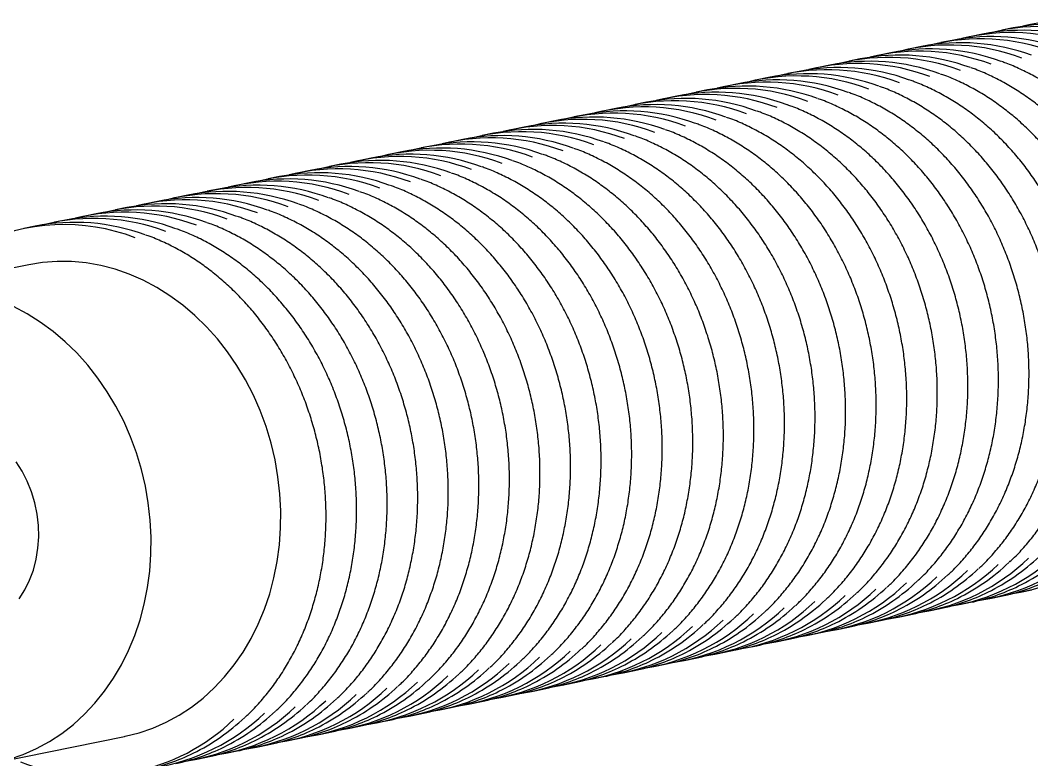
# Model space of a CAD drawing. Header units: millimetres. Extents: x 6 to 413, y 7 to 291.
# Drawn here: x 89 to 147, y 28.3 to 70.8 of the extents above; entities that cross this region are included whole.
import ezdxf

# ---------------------------------------------------------------- set-up
doc = ezdxf.new("R2010")
doc.units = ezdxf.units.MM

msp = doc.modelspace()

# ---------------------------------------------------------------- linework, layer by layer
at = {"color": 7, "linetype": 'Continuous', "lineweight": 25}
for p, q in [((145.9401, 70.3152), (145.2926, 70.1839)), ((142.4372, 69.6046), (141.7896, 69.4733)), ((144.1886, 69.9599), (143.5411, 69.8286)), ((140.6857, 69.2493), (140.0382, 69.118)), ((137.1827, 68.5387), (136.5352, 68.4074)), ((138.9342, 68.894), (138.2867, 68.7627)), ((133.6798, 67.8281), (133.0322, 67.6968)), ((135.4312, 68.1834), (134.7837, 68.0521)), ((131.9283, 67.4728), (131.2808, 67.3415)), ((128.4253, 66.7622), (127.7778, 66.6309)), ((130.1768, 67.1175), (129.5293, 66.9862)), ((126.6739, 66.407), (126.0263, 66.2756)), ((123.1709, 65.6964), (122.5234, 65.565)), ((124.9224, 66.0517), (124.2749, 65.9203)), ((119.6679, 64.9858), (119.0204, 64.8544)), ((121.4194, 65.3411), (120.7719, 65.2097)), ((117.9165, 64.6305), (117.269, 64.4991)), ((114.4135, 63.9199), (113.766, 63.7885)), ((116.165, 64.2752), (115.5175, 64.1438)), ((110.9106, 63.2093), (110.263, 63.0779)), ((112.662, 63.5646), (112.0145, 63.4332)), ((109.1591, 62.854), (108.5116, 62.7226)), ((105.6561, 62.1434), (105.0086, 62.012)), ((107.4076, 62.4987), (106.7601, 62.3673)), ((103.9046, 61.7881), (103.2571, 61.6568)), ((100.4017, 61.0775), (99.7542, 60.9462)), ((102.1532, 61.4328), (101.5057, 61.3015)), ((96.8987, 60.3669), (96.2512, 60.2356)), ((98.6502, 60.7222), (98.0027, 60.5909)), ((95.1473, 60.0116), (94.4997, 59.8803)), ((91.6443, 59.301), (90.9968, 59.1697)), ((93.3958, 59.6563), (92.7483, 59.525)), ((89.8928, 58.9457), (89.2453, 58.8144)), ((89.5354, 56.7305), (82.1049, 55.2231)), ((144.6087, 37.5974), (145.2562, 37.7288)), ((146.3602, 37.9527), (147.0077, 38.0841)), ((142.8572, 37.2421), (143.5047, 37.3735)), ((139.3543, 36.5315), (140.0018, 36.6629)), ((141.1057, 36.8868), (141.7533, 37.0182)), ((135.8513, 35.821), (136.4988, 35.9523)), ((137.6028, 36.1763), (138.2503, 36.3076)), ((134.0998, 35.4657), (134.7474, 35.597)), ((130.5969, 34.7551), (131.2444, 34.8864)), ((132.3484, 35.1104), (132.9959, 35.2417)), ((128.8454, 34.3998), (129.4929, 34.5311)), ((125.3425, 33.6892), (125.99, 33.8205)), ((127.0939, 34.0445), (127.7414, 34.1758)), ((121.8395, 32.9786), (122.487, 33.1099)), ((123.591, 33.3339), (124.2385, 33.4652)), ((120.088, 32.6233), (120.7355, 32.7546)), ((116.5851, 31.9127), (117.2326, 32.0441)), ((118.3365, 32.268), (118.9841, 32.3993)), ((113.0821, 31.2021), (113.7296, 31.3335)), ((114.8336, 31.5574), (115.4811, 31.6888)), ((111.3306, 30.8468), (111.9781, 30.9782)), ((107.8277, 30.1362), (108.4752, 30.2676)), ((109.5792, 30.4915), (110.2267, 30.6229)), ((87.592, 28.1741), (95.0225, 29.6814)), ((106.0762, 29.7809), (106.7237, 29.9123)), ((102.5732, 29.0703), (103.2208, 29.2017)), ((104.3247, 29.4256), (104.9722, 29.557)), ((99.0703, 28.3597), (99.7178, 28.4911)), ((100.8218, 28.715), (101.4693, 28.8464))]:
    msp.add_line(p, q, dxfattribs=at)
at = {"color": 7, "linetype": 'Continuous', "lineweight": 25, "flags": 128}
for points in [[(95.0225, 29.6814), (95.0533, 29.6877), (95.8568, 29.8893), (96.6421, 30.1588), (97.4051, 30.4947), (98.142, 30.8954), (98.849, 31.3589), (99.5226, 31.8827), (100.1592, 32.4642), (100.7557, 33.1004), (101.309, 33.7882), (101.8163, 34.5239), (102.2749, 35.3039), (102.6827, 36.1242), (103.0374, 36.9805), (103.3373, 37.8686), (103.5808, 38.7838), (103.7668, 39.7216), (103.8942, 40.6772), (103.9624, 41.6456), (103.9711, 42.622), (103.9202, 43.6013), (103.81, 44.5787), (103.641, 45.549), (103.4141, 46.5074), (103.1305, 47.449), (102.7916, 48.369), (102.3991, 49.2626), (101.9551, 50.1254), (101.4617, 50.953), (100.9216, 51.741), (100.3374, 52.4856), (99.7121, 53.1828), (99.049, 53.8293), (98.3513, 54.4216), (97.6228, 54.9567), (96.867, 55.432), (96.0878, 55.845), (95.2892, 56.1935), (94.4752, 56.4759), (93.6501, 56.6907), (92.818, 56.8367), (91.9831, 56.9133), (91.1498, 56.92), (90.3222, 56.8569), (89.5354, 56.7305)], [(88.4263, 28.382), (89.2116, 28.6514), (89.9746, 28.9874), (90.7115, 29.3881), (91.4185, 29.8515), (92.0921, 30.3754), (92.7287, 30.9569), (93.3252, 31.5931), (93.8785, 32.2809), (94.3857, 33.0166), (94.8444, 33.7966), (95.2521, 34.6169), (95.6069, 35.4732), (95.9068, 36.3612), (96.1503, 37.2765), (96.3363, 38.2143), (96.4637, 39.1698), (96.5319, 40.1383), (96.5406, 41.1147), (96.4897, 42.094), (96.3795, 43.0714), (96.2105, 44.0417), (95.9836, 45.0001), (95.7, 45.9417), (95.3611, 46.8617), (94.9686, 47.7553), (94.5246, 48.6181), (94.0312, 49.4456), (93.4911, 50.2337), (92.9069, 50.9783), (92.2816, 51.6755), (91.6185, 52.322), (90.9208, 52.9143), (90.1923, 53.4494), (89.4364, 53.9247), (88.6573, 54.3376)], [(88.985, 37.5772), (89.306, 38.0877), (89.5765, 38.6392), (89.7934, 39.2253), (89.9543, 39.8394), (90.0574, 40.4746), (90.1014, 41.1237), (90.0859, 41.7793), (90.0111, 42.434), (89.8777, 43.0803), (89.6874, 43.711), (89.4422, 44.3189), (89.145, 44.8971), (88.7992, 45.4391)]]:
    msp.add_lwpolyline(points, dxfattribs=at)
at = {"color": 7, "linetype": 'Continuous', "lineweight": 25}
for centre, radius, start, end in [((149.3206, 59.096), 11.6647, 69.347192, 104.018875), ((146.4559, 58.4761), 11.7055, 69.782919, 101.168607), ((147.5691, 58.7407), 11.6647, 69.347192, 104.018875), ((148.2074, 58.8314), 11.7055, 69.782919, 101.168607), ((144.0661, 58.0301), 11.6647, 69.347192, 104.018875), ((144.7045, 58.1208), 11.7055, 69.782919, 101.168607), ((145.8176, 58.3854), 11.6647, 69.347192, 104.018875), ((140.5632, 57.3195), 11.6647, 69.347192, 104.018875), ((141.2015, 57.4102), 11.7055, 69.782919, 101.168607), ((142.3147, 57.6748), 11.6647, 69.347192, 104.018875), ((142.953, 57.7655), 11.7055, 69.782919, 101.168607), ((137.6986, 56.6996), 11.7055, 69.782919, 101.168607), ((138.8117, 56.9642), 11.6647, 69.347192, 104.018875), ((139.45, 57.0549), 11.7055, 69.782919, 101.168607), ((135.3088, 56.2537), 11.6647, 69.347192, 104.018875), ((135.9471, 56.3443), 11.7055, 69.782919, 101.168607), ((137.0602, 56.609), 11.6647, 69.347192, 104.018875), ((132.4441, 55.6337), 11.7055, 69.782919, 101.168607), ((133.5573, 55.8984), 11.6647, 69.347192, 104.018875), ((134.1956, 55.989), 11.7055, 69.782919, 101.168607), ((130.0543, 55.1878), 11.6647, 69.347192, 104.018875), ((130.6927, 55.2784), 11.7055, 69.782919, 101.168607), ((131.8058, 55.5431), 11.6647, 69.347192, 104.018875), ((126.5514, 54.4772), 11.6647, 69.347192, 104.018875), ((127.1897, 54.5678), 11.7055, 69.782919, 101.168607), ((128.3028, 54.8325), 11.6647, 69.347192, 104.018875), ((128.9412, 54.9231), 11.7055, 69.782919, 101.168607), ((123.6867, 53.8572), 11.7055, 69.782919, 101.168607), ((124.7999, 54.1219), 11.6647, 69.347192, 104.018875), ((125.4382, 54.2125), 11.7055, 69.782919, 101.168607), ((121.2969, 53.4113), 11.6647, 69.347192, 104.018875), ((121.9353, 53.5019), 11.7055, 69.782919, 101.168607), ((123.0484, 53.7666), 11.6647, 69.347192, 104.018875), ((117.794, 52.7007), 11.6647, 69.347192, 104.018875), ((118.4323, 52.7914), 11.7055, 69.782919, 101.168607), ((119.5455, 53.056), 11.6647, 69.347192, 104.018875), ((120.1838, 53.1467), 11.7055, 69.782919, 101.168607), ((114.9294, 52.0808), 11.7055, 69.782919, 101.168607), ((116.0425, 52.3454), 11.6647, 69.347192, 104.018875), ((116.6808, 52.4361), 11.7055, 69.782919, 101.168607), ((112.5396, 51.6348), 11.6647, 69.347192, 104.018875), ((113.1779, 51.7255), 11.7055, 69.782919, 101.168607), ((114.291, 51.9901), 11.6647, 69.347192, 104.018875), ((109.6749, 51.0149), 11.7055, 69.782919, 101.168607), ((110.7881, 51.2795), 11.6647, 69.347192, 104.018875), ((111.4264, 51.3702), 11.7055, 69.782919, 101.168607), ((107.2851, 50.5689), 11.6647, 69.347192, 104.018875), ((107.9234, 50.6596), 11.7055, 69.782919, 101.168607), ((109.0366, 50.9242), 11.6647, 69.347192, 104.018875), ((103.7822, 49.8583), 11.6647, 69.347192, 104.018875), ((104.4205, 49.949), 11.7055, 69.782919, 101.168607), ((105.5336, 50.2136), 11.6647, 69.347192, 104.018875), ((106.172, 50.3043), 11.7055, 69.782919, 101.168607), ((100.9175, 49.2384), 11.7055, 69.782919, 101.168607), ((102.0307, 49.503), 11.6647, 69.347192, 104.018875), ((102.669, 49.5937), 11.7055, 69.782919, 101.168607), ((98.5277, 48.7924), 11.6647, 69.347192, 104.018875), ((99.1661, 48.8831), 11.7055, 69.782919, 101.168607), ((100.2792, 49.1477), 11.6647, 69.347192, 104.018875), ((95.0248, 48.0818), 11.6647, 69.347192, 104.018875), ((95.6631, 48.1725), 11.7055, 69.782919, 101.168607), ((96.7763, 48.4371), 11.6647, 69.347192, 104.018875), ((97.4146, 48.5278), 11.7055, 69.782919, 101.168607), ((92.1601, 47.4619), 11.7055, 69.782919, 101.168607), ((93.2733, 47.7266), 11.6647, 69.347192, 104.018875), ((93.9116, 47.8172), 11.7055, 69.782919, 101.168607), ((91.5424, 47.4867), 11.5495, 69.240908, 115.886347), ((142.2531, 49.0109), 11.6516, 278.891217, 313.893997), ((144.0045, 49.3662), 11.6516, 278.891217, 313.893997), ((140.5016, 48.6556), 11.6516, 278.891217, 313.893997), ((139.1463, 48.7875), 12.0824, 296.293856, 313.393342), ((140.8978, 49.1428), 12.0824, 296.293856, 313.393342), ((136.9986, 47.945), 11.6516, 278.891217, 313.893997), ((138.7501, 48.3003), 11.6516, 278.891217, 313.893997), ((137.3948, 48.4322), 12.0824, 296.293856, 313.393342), ((133.4957, 47.2344), 11.6516, 278.891217, 313.893997), ((135.2471, 47.5897), 11.6516, 278.891217, 313.893997), ((133.8919, 47.7216), 12.0824, 296.293856, 313.393342), ((135.6433, 48.0769), 12.0824, 296.293856, 313.393342), ((131.7442, 46.8791), 11.6516, 278.891217, 313.893997), ((132.1404, 47.3664), 12.0824, 296.293856, 313.393342), ((141.2495, 48.4702), 11.3236, 281.488253, 296.206105), ((143.0009, 48.8255), 11.3236, 281.488253, 296.206105), ((128.2412, 46.1686), 11.6516, 278.891217, 313.893997), ((129.9927, 46.5238), 11.6516, 278.891217, 313.893997), ((128.6374, 46.6558), 12.0824, 296.293856, 313.393342), ((130.3889, 47.0111), 12.0824, 296.293856, 313.393342), ((139.498, 48.1149), 11.3236, 281.488253, 296.206105), ((126.4898, 45.8133), 11.6516, 278.891217, 313.893997), ((125.1345, 45.9452), 12.0824, 296.293856, 313.393342), ((126.886, 46.3005), 12.0824, 296.293856, 313.393342), ((135.995, 47.4043), 11.3236, 281.488253, 296.206105), ((137.7465, 47.7596), 11.3236, 281.488253, 296.206105), ((122.9868, 45.1027), 11.6516, 278.891217, 313.893997), ((124.7383, 45.458), 11.6516, 278.891217, 313.893997), ((123.383, 45.5899), 12.0824, 296.293856, 313.393342), ((132.4921, 46.6937), 11.3236, 281.488253, 296.206105), ((134.2435, 47.049), 11.3236, 281.488253, 296.206105), ((119.4838, 44.3921), 11.6516, 278.891217, 313.893997), ((121.2353, 44.7474), 11.6516, 278.891217, 313.893997), ((119.88, 44.8793), 12.0824, 296.293856, 313.393342), ((121.6315, 45.2346), 12.0824, 296.293856, 313.393342), ((130.7406, 46.3384), 11.3236, 281.488253, 296.206105), ((117.7324, 44.0368), 11.6516, 278.891217, 313.893997), ((116.3771, 44.1687), 12.0824, 296.293856, 313.393342), ((118.1286, 44.524), 12.0824, 296.293856, 313.393342), ((127.2376, 45.6278), 11.3236, 281.488253, 296.206105), ((128.9891, 45.9831), 11.3236, 281.488253, 296.206105), ((114.2294, 43.3262), 11.6516, 278.891217, 313.893997), ((115.9809, 43.6815), 11.6516, 278.891217, 313.893997), ((114.6256, 43.8134), 12.0824, 296.293856, 313.393342), ((125.4862, 45.2725), 11.3236, 281.488253, 296.206105), ((110.7265, 42.6156), 11.6516, 278.891217, 313.893997), ((112.4779, 42.9709), 11.6516, 278.891217, 313.893997), ((111.1227, 43.1028), 12.0824, 296.293856, 313.393342), ((112.8741, 43.4581), 12.0824, 296.293856, 313.393342), ((121.9832, 44.562), 11.3236, 281.488253, 296.206105), ((123.7347, 44.9173), 11.3236, 281.488253, 296.206105), ((108.975, 42.2603), 11.6516, 278.891217, 313.893997), ((109.3712, 42.7475), 12.0824, 296.293856, 313.393342), ((118.4803, 43.8514), 11.3236, 281.488253, 296.206105), ((120.2317, 44.2067), 11.3236, 281.488253, 296.206105), ((105.472, 41.5497), 11.6516, 278.891217, 313.893997), ((107.2235, 41.905), 11.6516, 278.891217, 313.893997), ((105.8682, 42.0369), 12.0824, 296.293856, 313.393342), ((107.6197, 42.3922), 12.0824, 296.293856, 313.393342), ((116.7288, 43.4961), 11.3236, 281.488253, 296.206105), ((103.7205, 41.1944), 11.6516, 278.891217, 313.893997), ((102.3653, 41.3263), 12.0824, 296.293856, 313.393342), ((104.1167, 41.6816), 12.0824, 296.293856, 313.393342), ((113.2258, 42.7855), 11.3236, 281.488253, 296.206105), ((114.9773, 43.1408), 11.3236, 281.488253, 296.206105), ((100.2176, 40.4838), 11.6516, 278.891217, 313.893997), ((101.9691, 40.8391), 11.6516, 278.891217, 313.893997), ((100.6138, 40.971), 12.0824, 296.293856, 313.393342), ((109.7229, 42.0749), 11.3236, 281.488253, 296.206105), ((111.4743, 42.4302), 11.3236, 281.488253, 296.206105), ((96.7146, 39.7732), 11.6516, 278.891217, 313.893997), ((98.4661, 40.1285), 11.6516, 278.891217, 313.893997), ((97.1108, 40.2604), 12.0824, 296.293856, 313.393342), ((98.8623, 40.6157), 12.0824, 296.293856, 313.393342), ((107.9714, 41.7196), 11.3236, 281.488253, 296.206105), ((94.9632, 39.4179), 11.6516, 278.891217, 313.893997), ((93.6079, 39.5498), 12.0824, 296.293856, 313.393342), ((95.3594, 39.9051), 12.0824, 296.293856, 313.393342), ((104.4684, 41.009), 11.3236, 281.488253, 296.206105), ((106.2199, 41.3643), 11.3236, 281.488253, 296.206105), ((93.2676, 38.9827), 11.5553, 248.635299, 313.968764), ((102.717, 40.6537), 11.3236, 281.488253, 296.206105), ((99.214, 39.9431), 11.3236, 281.488253, 296.206105), ((100.9655, 40.2984), 11.3236, 281.488253, 296.206105), ((95.711, 39.2325), 11.3236, 281.488253, 296.206105), ((97.4625, 39.5878), 11.3236, 281.488253, 296.206105), ((93.9596, 38.8772), 11.3236, 281.488253, 296.206105)]:
    msp.add_arc(centre, radius, start, end, dxfattribs=at)
for points, knots in [([(149.2259, 40.3847), (149.3009, 40.4527), (149.5932, 40.7177), (150.0658, 41.2305), (150.6406, 41.9201), (151.172, 42.6572), (151.661, 43.4343), (152.1049, 44.2495), (152.502, 45.0994), (152.8508, 45.9805), (153.1498, 46.8894), (153.3978, 47.8225), (153.594, 48.776), (153.7374, 49.7461), (153.8276, 50.729), (153.8641, 51.7208), (153.8469, 52.7174), (153.776, 53.7151), (153.6516, 54.7097), (153.4744, 55.6973), (153.2449, 56.6741), (152.9641, 57.6361), (152.6331, 58.5796), (152.2532, 59.5007), (151.8259, 60.3957), (151.3529, 61.2613), (150.8361, 62.0938), (150.2775, 62.89), (149.6793, 63.6467), (149.0439, 64.3609), (148.3738, 65.0297), (147.6717, 65.6504), (146.9404, 66.2207), (146.1827, 66.7378), (145.402, 67.2012), (144.6003, 67.6034), (143.9741, 67.8802), (143.6122, 68.0024), (143.5278, 68.0309)], [0, 0, 0, 0, 0.0099598, 0.0387702, 0.0675897, 0.0964177, 0.1252536, 0.1540967, 0.182946, 0.2118007, 0.2406598, 0.2695226, 0.2983884, 0.3272566, 0.3561267, 0.3849983, 0.4138711, 0.4427448, 0.4716192, 0.5004943, 0.5293699, 0.5582459, 0.5871223, 0.6159988, 0.6448755, 0.673752, 0.7026281, 0.7315034, 0.7603775, 0.7892498, 0.8181196, 0.8469861, 0.8758484, 0.9047056, 0.9335566, 0.9624004, 0.991236, 1, 1, 1, 1]), ([(150.9773, 40.74), (151.0524, 40.808), (151.3446, 41.073), (151.8173, 41.5858), (152.392, 42.2754), (152.9235, 43.0125), (153.4125, 43.7896), (153.8563, 44.6048), (154.2535, 45.4547), (154.6022, 46.3358), (154.9012, 47.2447), (155.1493, 48.1778), (155.3454, 49.1313), (155.4889, 50.1014), (155.5791, 51.0843), (155.6156, 52.0761), (155.5984, 53.0727), (155.5274, 54.0704), (155.4031, 55.065), (155.2258, 56.0526), (154.9964, 57.0294), (154.7156, 57.9914), (154.3846, 58.9349), (154.0047, 59.8559), (153.5774, 60.751), (153.1044, 61.6166), (152.5876, 62.4491), (152.029, 63.2453), (151.4308, 64.002), (150.7954, 64.7162), (150.1253, 65.385), (149.4232, 66.0057), (148.6919, 66.576), (147.9342, 67.0931), (147.1535, 67.5565), (146.3517, 67.9587), (145.7256, 68.2355), (145.3636, 68.3577), (145.2793, 68.3862)], [0, 0, 0, 0, 0.00995978, 0.03877021, 0.06758965, 0.09641767, 0.12525362, 0.15409669, 0.182946, 0.21180065, 0.24065979, 0.26952261, 0.29838842, 0.32725663, 0.35612672, 0.38499831, 0.41387106, 0.44274475, 0.4716192, 0.50049428, 0.52936988, 0.55824591, 0.58712227, 0.61599884, 0.64487548, 0.67375199, 0.70262808, 0.7315034, 0.76037748, 0.78924976, 0.81811956, 0.84698607, 0.87584841, 0.90470559, 0.93355658, 0.96240037, 0.991236, 1, 1, 1, 1]), ([(145.7229, 39.6741), (145.798, 39.7421), (146.0902, 40.0071), (146.5628, 40.5199), (147.1376, 41.2096), (147.669, 41.9466), (148.1581, 42.7237), (148.6019, 43.5389), (148.999, 44.3888), (149.3478, 45.2699), (149.6468, 46.1789), (149.8949, 47.1119), (150.091, 48.0654), (150.2345, 49.0355), (150.3246, 50.0184), (150.3612, 51.0102), (150.3439, 52.0069), (150.273, 53.0045), (150.1487, 53.9991), (149.9714, 54.9868), (149.7419, 55.9635), (149.4611, 56.9255), (149.1301, 57.869), (148.7502, 58.7901), (148.323, 59.6852), (147.85, 60.5507), (147.3331, 61.3832), (146.7745, 62.1794), (146.1763, 62.9361), (145.5409, 63.6503), (144.8708, 64.3191), (144.1687, 64.9398), (143.4374, 65.5101), (142.6798, 66.0272), (141.8991, 66.4906), (141.0973, 66.8928), (140.4711, 67.1696), (140.1092, 67.2919), (140.0248, 67.3204)], [0, 0, 0, 0, 0.0099598, 0.0387702, 0.0675897, 0.0964177, 0.1252536, 0.1540967, 0.182946, 0.2118007, 0.2406598, 0.2695226, 0.2983884, 0.3272566, 0.3561267, 0.3849983, 0.4138711, 0.4427448, 0.4716192, 0.5004943, 0.5293699, 0.5582459, 0.5871223, 0.6159988, 0.6448755, 0.673752, 0.7026281, 0.7315034, 0.7603775, 0.7892498, 0.8181196, 0.8469861, 0.8758484, 0.9047056, 0.9335566, 0.9624004, 0.991236, 1, 1, 1, 1]), ([(147.4744, 40.0294), (147.5495, 40.0974), (147.8417, 40.3624), (148.3143, 40.8752), (148.8891, 41.5649), (149.4205, 42.3019), (149.9095, 43.079), (150.3534, 43.8942), (150.7505, 44.7441), (151.0993, 45.6252), (151.3983, 46.5342), (151.6464, 47.4672), (151.8425, 48.4207), (151.9859, 49.3908), (152.0761, 50.3737), (152.1126, 51.3655), (152.0954, 52.3621), (152.0245, 53.3598), (151.9001, 54.3544), (151.7229, 55.342), (151.4934, 56.3188), (151.2126, 57.2808), (150.8816, 58.2243), (150.5017, 59.1454), (150.0744, 60.0405), (149.6014, 60.906), (149.0846, 61.7385), (148.526, 62.5347), (147.9278, 63.2914), (147.2924, 64.0056), (146.6223, 64.6744), (145.9202, 65.2951), (145.1889, 65.8654), (144.4312, 66.3825), (143.6505, 66.8459), (142.8488, 67.2481), (142.2226, 67.5249), (141.8607, 67.6471), (141.7763, 67.6757)], [0, 0, 0, 0, 0.0099598, 0.0387702, 0.0675897, 0.0964177, 0.1252536, 0.1540967, 0.182946, 0.2118007, 0.2406598, 0.2695226, 0.2983884, 0.3272566, 0.3561267, 0.3849983, 0.4138711, 0.4427448, 0.4716192, 0.5004943, 0.5293699, 0.5582459, 0.5871223, 0.6159988, 0.6448755, 0.673752, 0.7026281, 0.7315034, 0.7603775, 0.7892498, 0.8181196, 0.8469861, 0.8758484, 0.9047056, 0.9335566, 0.9624004, 0.991236, 1, 1, 1, 1]), ([(143.9714, 39.3188), (144.0465, 39.3868), (144.3387, 39.6518), (144.8114, 40.1646), (145.3861, 40.8543), (145.9175, 41.5913), (146.4066, 42.3684), (146.8504, 43.1836), (147.2476, 44.0335), (147.5963, 44.9146), (147.8953, 45.8236), (148.1434, 46.7566), (148.3395, 47.7101), (148.483, 48.6802), (148.5731, 49.6631), (148.6097, 50.6549), (148.5925, 51.6516), (148.5215, 52.6492), (148.3972, 53.6438), (148.2199, 54.6315), (147.9904, 55.6082), (147.7097, 56.5702), (147.3787, 57.5137), (146.9988, 58.4348), (146.5715, 59.3299), (146.0985, 60.1954), (145.5817, 61.0279), (145.0231, 61.8241), (144.4249, 62.5808), (143.7895, 63.295), (143.1194, 63.9638), (142.4173, 64.5845), (141.686, 65.1548), (140.9283, 65.6719), (140.1476, 66.1353), (139.3458, 66.5375), (138.7196, 66.8143), (138.3577, 66.9366), (138.2734, 66.9651)], [0, 0, 0, 0, 0.0099598, 0.0387702, 0.0675897, 0.0964177, 0.1252536, 0.1540967, 0.182946, 0.2118007, 0.2406598, 0.2695226, 0.2983884, 0.3272566, 0.3561267, 0.3849983, 0.4138711, 0.4427448, 0.4716192, 0.5004943, 0.5293699, 0.5582459, 0.5871223, 0.6159988, 0.6448755, 0.673752, 0.7026281, 0.7315034, 0.7603775, 0.7892498, 0.8181196, 0.8469861, 0.8758484, 0.9047056, 0.9335566, 0.9624004, 0.991236, 1, 1, 1, 1]), ([(140.4685, 38.6082), (140.5435, 38.6762), (140.8358, 38.9412), (141.3084, 39.454), (141.8832, 40.1437), (142.4146, 40.8807), (142.9036, 41.6578), (143.3475, 42.473), (143.7446, 43.3229), (144.0934, 44.204), (144.3924, 45.113), (144.6404, 46.046), (144.8366, 46.9995), (144.98, 47.9696), (145.0702, 48.9525), (145.1067, 49.9443), (145.0895, 50.941), (145.0186, 51.9386), (144.8942, 52.9332), (144.717, 53.9209), (144.4875, 54.8976), (144.2067, 55.8597), (143.8757, 56.8031), (143.4958, 57.7242), (143.0685, 58.6193), (142.5955, 59.4848), (142.0787, 60.3173), (141.5201, 61.1135), (140.9219, 61.8702), (140.2865, 62.5844), (139.6164, 63.2532), (138.9143, 63.8739), (138.183, 64.4442), (137.4253, 64.9613), (136.6446, 65.4247), (135.8429, 65.8269), (135.2167, 66.1037), (134.8548, 66.226), (134.7704, 66.2545)], [0, 0, 0, 0, 0.00995978, 0.03877021, 0.06758965, 0.09641767, 0.12525362, 0.15409669, 0.182946, 0.21180065, 0.24065979, 0.26952261, 0.29838842, 0.32725663, 0.35612672, 0.38499831, 0.41387106, 0.44274475, 0.4716192, 0.50049428, 0.52936988, 0.55824591, 0.58712227, 0.61599884, 0.64487548, 0.67375199, 0.70262808, 0.7315034, 0.76037748, 0.78924976, 0.81811956, 0.84698607, 0.87584841, 0.90470559, 0.93355658, 0.96240037, 0.991236, 1, 1, 1, 1]), ([(142.2199, 38.9635), (142.295, 39.0315), (142.5873, 39.2965), (143.0599, 39.8093), (143.6346, 40.499), (144.1661, 41.236), (144.6551, 42.0131), (145.099, 42.8283), (145.4961, 43.6782), (145.8448, 44.5593), (146.1439, 45.4683), (146.3919, 46.4013), (146.5881, 47.3548), (146.7315, 48.3249), (146.8217, 49.3078), (146.8582, 50.2996), (146.841, 51.2963), (146.77, 52.2939), (146.6457, 53.2885), (146.4684, 54.2762), (146.239, 55.2529), (145.9582, 56.2149), (145.6272, 57.1584), (145.2473, 58.0795), (144.82, 58.9746), (144.347, 59.8401), (143.8302, 60.6726), (143.2716, 61.4688), (142.6734, 62.2255), (142.038, 62.9397), (141.3679, 63.6085), (140.6658, 64.2292), (139.9345, 64.7995), (139.1768, 65.3166), (138.3961, 65.78), (137.5944, 66.1822), (136.9682, 66.459), (136.6063, 66.5813), (136.5219, 66.6098)], [0, 0, 0, 0, 0.0099598, 0.0387702, 0.0675897, 0.0964177, 0.1252536, 0.1540967, 0.182946, 0.2118007, 0.2406598, 0.2695226, 0.2983884, 0.3272566, 0.3561267, 0.3849983, 0.4138711, 0.4427448, 0.4716192, 0.5004943, 0.5293699, 0.5582459, 0.5871223, 0.6159988, 0.6448755, 0.673752, 0.7026281, 0.7315034, 0.7603775, 0.7892498, 0.8181196, 0.8469861, 0.8758484, 0.9047056, 0.9335566, 0.9624004, 0.991236, 1, 1, 1, 1]), ([(136.9655, 37.8976), (137.0406, 37.9657), (137.3328, 38.2306), (137.8055, 38.7434), (138.3802, 39.4331), (138.9116, 40.1701), (139.4007, 40.9472), (139.8445, 41.7624), (140.2417, 42.6123), (140.5904, 43.4935), (140.8894, 44.4024), (141.1375, 45.3354), (141.3336, 46.2889), (141.4771, 47.2591), (141.5672, 48.242), (141.6038, 49.2337), (141.5865, 50.2304), (141.5156, 51.228), (141.3913, 52.2226), (141.214, 53.2103), (140.9845, 54.187), (140.7037, 55.1491), (140.3727, 56.0925), (139.9929, 57.0136), (139.5656, 57.9087), (139.0926, 58.7742), (138.5758, 59.6067), (138.0171, 60.4029), (137.4189, 61.1596), (136.7835, 61.8738), (136.1135, 62.5426), (135.4114, 63.1633), (134.68, 63.7336), (133.9224, 64.2507), (133.1417, 64.7141), (132.3399, 65.1163), (131.7137, 65.3931), (131.3518, 65.5154), (131.2675, 65.5439)], [0, 0, 0, 0, 0.0099598, 0.0387702, 0.0675897, 0.0964177, 0.1252536, 0.1540967, 0.182946, 0.2118007, 0.2406598, 0.2695226, 0.2983884, 0.3272566, 0.3561267, 0.3849983, 0.4138711, 0.4427448, 0.4716192, 0.5004943, 0.5293699, 0.5582459, 0.5871223, 0.6159988, 0.6448755, 0.673752, 0.7026281, 0.7315034, 0.7603775, 0.7892498, 0.8181196, 0.8469861, 0.8758484, 0.9047056, 0.9335566, 0.9624004, 0.991236, 1, 1, 1, 1]), ([(138.717, 38.2529), (138.7921, 38.321), (139.0843, 38.5859), (139.5569, 39.0987), (140.1317, 39.7884), (140.6631, 40.5254), (141.1521, 41.3025), (141.596, 42.1177), (141.9931, 42.9676), (142.3419, 43.8488), (142.6409, 44.7577), (142.889, 45.6907), (143.0851, 46.6442), (143.2285, 47.6144), (143.3187, 48.5972), (143.3552, 49.589), (143.338, 50.5857), (143.2671, 51.5833), (143.1428, 52.5779), (142.9655, 53.5656), (142.736, 54.5423), (142.4552, 55.5044), (142.1242, 56.4478), (141.7443, 57.3689), (141.3171, 58.264), (140.8441, 59.1295), (140.3272, 59.962), (139.7686, 60.7582), (139.1704, 61.5149), (138.535, 62.2291), (137.8649, 62.8979), (137.1628, 63.5186), (136.4315, 64.0889), (135.6739, 64.606), (134.8932, 65.0694), (134.0914, 65.4716), (133.4652, 65.7484), (133.1033, 65.8707), (133.0189, 65.8992)], [0, 0, 0, 0, 0.0099598, 0.0387702, 0.0675897, 0.0964177, 0.1252536, 0.1540967, 0.182946, 0.2118007, 0.2406598, 0.2695226, 0.2983884, 0.3272566, 0.3561267, 0.3849983, 0.4138711, 0.4427448, 0.4716192, 0.5004943, 0.5293699, 0.5582459, 0.5871223, 0.6159988, 0.6448755, 0.673752, 0.7026281, 0.7315034, 0.7603775, 0.7892498, 0.8181196, 0.8469861, 0.8758484, 0.9047056, 0.9335566, 0.9624004, 0.991236, 1, 1, 1, 1]), ([(135.214, 37.5423), (135.2891, 37.6104), (135.5813, 37.8753), (136.054, 38.3881), (136.6287, 39.0778), (137.1602, 39.8148), (137.6492, 40.5919), (138.093, 41.4071), (138.4902, 42.257), (138.8389, 43.1382), (139.1379, 44.0471), (139.386, 44.9801), (139.5822, 45.9336), (139.7256, 46.9038), (139.8158, 47.8867), (139.8523, 48.8784), (139.8351, 49.8751), (139.7641, 50.8727), (139.6398, 51.8673), (139.4625, 52.855), (139.2331, 53.8318), (138.9523, 54.7938), (138.6213, 55.7372), (138.2414, 56.6583), (137.8141, 57.5534), (137.3411, 58.4189), (136.8243, 59.2514), (136.2657, 60.0477), (135.6675, 60.8044), (135.0321, 61.5185), (134.362, 62.1873), (133.6599, 62.808), (132.9286, 63.3783), (132.1709, 63.8954), (131.3902, 64.3588), (130.5884, 64.761), (129.9623, 65.0378), (129.6003, 65.1601), (129.516, 65.1886)], [0, 0, 0, 0, 0.0099598, 0.0387702, 0.0675897, 0.0964177, 0.1252536, 0.1540967, 0.182946, 0.2118007, 0.2406598, 0.2695226, 0.2983884, 0.3272566, 0.3561267, 0.3849983, 0.4138711, 0.4427448, 0.4716192, 0.5004943, 0.5293699, 0.5582459, 0.5871223, 0.6159988, 0.6448755, 0.673752, 0.7026281, 0.7315034, 0.7603775, 0.7892498, 0.8181196, 0.8469861, 0.8758484, 0.9047056, 0.9335566, 0.9624004, 0.991236, 1, 1, 1, 1]), ([(131.7111, 36.8317), (131.7862, 36.8998), (132.0784, 37.1647), (132.551, 37.6775), (133.1258, 38.3672), (133.6572, 39.1042), (134.1462, 39.8813), (134.5901, 40.6966), (134.9872, 41.5464), (135.336, 42.4276), (135.635, 43.3365), (135.8831, 44.2696), (136.0792, 45.223), (136.2226, 46.1932), (136.3128, 47.1761), (136.3493, 48.1678), (136.3321, 49.1645), (136.2612, 50.1621), (136.1368, 51.1567), (135.9596, 52.1444), (135.7301, 53.1212), (135.4493, 54.0832), (135.1183, 55.0266), (134.7384, 55.9477), (134.3111, 56.8428), (133.8382, 57.7083), (133.3213, 58.5409), (132.7627, 59.3371), (132.1645, 60.0938), (131.5291, 60.8079), (130.859, 61.4767), (130.1569, 62.0975), (129.4256, 62.6677), (128.6679, 63.1848), (127.8872, 63.6482), (127.0855, 64.0504), (126.4593, 64.3272), (126.0974, 64.4495), (126.013, 64.478)], [0, 0, 0, 0, 0.0099598, 0.0387702, 0.0675897, 0.0964177, 0.1252536, 0.1540967, 0.182946, 0.2118007, 0.2406598, 0.2695226, 0.2983884, 0.3272566, 0.3561267, 0.3849983, 0.4138711, 0.4427448, 0.4716192, 0.5004943, 0.5293699, 0.5582459, 0.5871223, 0.6159988, 0.6448755, 0.673752, 0.7026281, 0.7315034, 0.7603775, 0.7892498, 0.8181196, 0.8469861, 0.8758484, 0.9047056, 0.9335566, 0.9624004, 0.991236, 1, 1, 1, 1]), ([(133.4626, 37.187), (133.5376, 37.2551), (133.8299, 37.52), (134.3025, 38.0328), (134.8773, 38.7225), (135.4087, 39.4595), (135.8977, 40.2366), (136.3416, 41.0519), (136.7387, 41.9017), (137.0875, 42.7829), (137.3865, 43.6918), (137.6345, 44.6248), (137.8307, 45.5783), (137.9741, 46.5485), (138.0643, 47.5314), (138.1008, 48.5231), (138.0836, 49.5198), (138.0127, 50.5174), (137.8883, 51.512), (137.7111, 52.4997), (137.4816, 53.4765), (137.2008, 54.4385), (136.8698, 55.3819), (136.4899, 56.303), (136.0626, 57.1981), (135.5896, 58.0636), (135.0728, 58.8961), (134.5142, 59.6924), (133.916, 60.4491), (133.2806, 61.1632), (132.6105, 61.832), (131.9084, 62.4527), (131.1771, 63.023), (130.4194, 63.5401), (129.6387, 64.0035), (128.837, 64.4057), (128.2108, 64.6825), (127.8489, 64.8048), (127.7645, 64.8333)], [0, 0, 0, 0, 0.0099598, 0.0387702, 0.0675897, 0.0964177, 0.1252536, 0.1540967, 0.182946, 0.2118007, 0.2406598, 0.2695226, 0.2983884, 0.3272566, 0.3561267, 0.3849983, 0.4138711, 0.4427448, 0.4716192, 0.5004943, 0.5293699, 0.5582459, 0.5871223, 0.6159988, 0.6448755, 0.673752, 0.7026281, 0.7315034, 0.7603775, 0.7892498, 0.8181196, 0.8469861, 0.8758484, 0.9047056, 0.9335566, 0.9624004, 0.991236, 1, 1, 1, 1]), ([(128.2081, 36.1211), (128.2832, 36.1892), (128.5754, 36.4541), (129.0481, 36.9669), (129.6228, 37.6566), (130.1543, 38.3936), (130.6433, 39.1707), (131.0871, 39.986), (131.4843, 40.8358), (131.833, 41.717), (132.132, 42.6259), (132.3801, 43.559), (132.5762, 44.5125), (132.7197, 45.4826), (132.8098, 46.4655), (132.8464, 47.4572), (132.8292, 48.4539), (132.7582, 49.4515), (132.6339, 50.4461), (132.4566, 51.4338), (132.2271, 52.4106), (131.9464, 53.3726), (131.6154, 54.316), (131.2355, 55.2371), (130.8082, 56.1322), (130.3352, 56.9977), (129.8184, 57.8303), (129.2598, 58.6265), (128.6616, 59.3832), (128.0262, 60.0973), (127.3561, 60.7661), (126.654, 61.3869), (125.9227, 61.9571), (125.165, 62.4742), (124.3843, 62.9376), (123.5825, 63.3398), (122.9564, 63.6166), (122.5944, 63.7389), (122.5101, 63.7674)], [0, 0, 0, 0, 0.0099598, 0.0387702, 0.0675897, 0.0964177, 0.1252536, 0.1540967, 0.182946, 0.2118007, 0.2406598, 0.2695226, 0.2983884, 0.3272566, 0.3561267, 0.3849983, 0.4138711, 0.4427448, 0.4716192, 0.5004943, 0.5293699, 0.5582459, 0.5871223, 0.6159988, 0.6448755, 0.673752, 0.7026281, 0.7315034, 0.7603775, 0.7892498, 0.8181196, 0.8469861, 0.8758484, 0.9047056, 0.9335566, 0.9624004, 0.991236, 1, 1, 1, 1]), ([(129.9596, 36.4764), (130.0347, 36.5445), (130.3269, 36.8094), (130.7995, 37.3222), (131.3743, 38.0119), (131.9057, 38.7489), (132.3948, 39.526), (132.8386, 40.3413), (133.2357, 41.1911), (133.5845, 42.0723), (133.8835, 42.9812), (134.1316, 43.9143), (134.3277, 44.8677), (134.4712, 45.8379), (134.5613, 46.8208), (134.5979, 47.8125), (134.5806, 48.8092), (134.5097, 49.8068), (134.3854, 50.8014), (134.2081, 51.7891), (133.9786, 52.7659), (133.6978, 53.7279), (133.3668, 54.6713), (132.9869, 55.5924), (132.5597, 56.4875), (132.0867, 57.353), (131.5698, 58.1856), (131.0112, 58.9818), (130.413, 59.7385), (129.7776, 60.4526), (129.1076, 61.1214), (128.4054, 61.7422), (127.6741, 62.3124), (126.9165, 62.8295), (126.1358, 63.2929), (125.334, 63.6951), (124.7078, 63.9719), (124.3459, 64.0942), (124.2615, 64.1227)], [0, 0, 0, 0, 0.0099598, 0.0387702, 0.0675897, 0.0964177, 0.1252536, 0.1540967, 0.182946, 0.2118007, 0.2406598, 0.2695226, 0.2983884, 0.3272566, 0.3561267, 0.3849983, 0.4138711, 0.4427448, 0.4716192, 0.5004943, 0.5293699, 0.5582459, 0.5871223, 0.6159988, 0.6448755, 0.673752, 0.7026281, 0.7315034, 0.7603775, 0.7892498, 0.8181196, 0.8469861, 0.8758484, 0.9047056, 0.9335566, 0.9624004, 0.991236, 1, 1, 1, 1]), ([(126.4567, 35.7658), (126.5317, 35.8339), (126.824, 36.0988), (127.2966, 36.6116), (127.8713, 37.3013), (128.4028, 38.0383), (128.8918, 38.8154), (129.3357, 39.6307), (129.7328, 40.4805), (130.0815, 41.3617), (130.3806, 42.2706), (130.6286, 43.2037), (130.8248, 44.1572), (130.9682, 45.1273), (131.0584, 46.1102), (131.0949, 47.1019), (131.0777, 48.0986), (131.0068, 49.0962), (130.8824, 50.0908), (130.7051, 51.0785), (130.4757, 52.0553), (130.1949, 53.0173), (129.8639, 53.9607), (129.484, 54.8818), (129.0567, 55.7769), (128.5837, 56.6424), (128.0669, 57.475), (127.5083, 58.2712), (126.9101, 59.0279), (126.2747, 59.742), (125.6046, 60.4108), (124.9025, 61.0316), (124.1712, 61.6018), (123.4135, 62.1189), (122.6328, 62.5823), (121.8311, 62.9845), (121.2049, 63.2613), (120.843, 63.3836), (120.7586, 63.4121)], [0, 0, 0, 0, 0.00995978, 0.03877021, 0.06758965, 0.09641767, 0.12525362, 0.15409669, 0.182946, 0.21180065, 0.24065979, 0.26952261, 0.29838842, 0.32725663, 0.35612672, 0.38499831, 0.41387106, 0.44274475, 0.4716192, 0.50049428, 0.52936988, 0.55824591, 0.58712227, 0.61599884, 0.64487548, 0.67375199, 0.70262808, 0.7315034, 0.76037748, 0.78924976, 0.81811956, 0.84698607, 0.87584841, 0.90470559, 0.93355658, 0.96240037, 0.991236, 1, 1, 1, 1]), ([(122.9537, 35.0552), (123.0288, 35.1233), (123.321, 35.3882), (123.7936, 35.9011), (124.3684, 36.5907), (124.8998, 37.3277), (125.3888, 38.1048), (125.8327, 38.9201), (126.2298, 39.7699), (126.5786, 40.6511), (126.8776, 41.56), (127.1257, 42.4931), (127.3218, 43.4466), (127.4652, 44.4167), (127.5554, 45.3996), (127.592, 46.3913), (127.5747, 47.388), (127.5038, 48.3856), (127.3795, 49.3802), (127.2022, 50.3679), (126.9727, 51.3447), (126.6919, 52.3067), (126.3609, 53.2501), (125.981, 54.1712), (125.5538, 55.0663), (125.0808, 55.9318), (124.5639, 56.7644), (124.0053, 57.5606), (123.4071, 58.3173), (122.7717, 59.0315), (122.1016, 59.7003), (121.3995, 60.321), (120.6682, 60.8912), (119.9106, 61.4083), (119.1299, 61.8717), (118.3281, 62.274), (117.7019, 62.5507), (117.34, 62.673), (117.2556, 62.7015)], [0, 0, 0, 0, 0.0099598, 0.0387702, 0.0675897, 0.0964177, 0.1252536, 0.1540967, 0.182946, 0.2118007, 0.2406598, 0.2695226, 0.2983884, 0.3272566, 0.3561267, 0.3849983, 0.4138711, 0.4427448, 0.4716192, 0.5004943, 0.5293699, 0.5582459, 0.5871223, 0.6159988, 0.6448755, 0.673752, 0.7026281, 0.7315034, 0.7603775, 0.7892498, 0.8181196, 0.8469861, 0.8758484, 0.9047056, 0.9335566, 0.9624004, 0.991236, 1, 1, 1, 1]), ([(124.7052, 35.4105), (124.7802, 35.4786), (125.0725, 35.7435), (125.5451, 36.2563), (126.1199, 36.946), (126.6513, 37.683), (127.1403, 38.4601), (127.5842, 39.2754), (127.9813, 40.1252), (128.3301, 41.0064), (128.6291, 41.9153), (128.8771, 42.8484), (129.0733, 43.8019), (129.2167, 44.772), (129.3069, 45.7549), (129.3434, 46.7466), (129.3262, 47.7433), (129.2553, 48.7409), (129.1309, 49.7355), (128.9537, 50.7232), (128.7242, 51.7), (128.4434, 52.662), (128.1124, 53.6054), (127.7325, 54.5265), (127.3052, 55.4216), (126.8322, 56.2871), (126.3154, 57.1197), (125.7568, 57.9159), (125.1586, 58.6726), (124.5232, 59.3868), (123.8531, 60.0555), (123.151, 60.6763), (122.4197, 61.2465), (121.662, 61.7636), (120.8813, 62.227), (120.0796, 62.6293), (119.4534, 62.906), (119.0915, 63.0283), (119.0071, 63.0568)], [0, 0, 0, 0, 0.0099598, 0.0387702, 0.0675897, 0.0964177, 0.1252536, 0.1540967, 0.182946, 0.2118007, 0.2406598, 0.2695226, 0.2983884, 0.3272566, 0.3561267, 0.3849983, 0.4138711, 0.4427448, 0.4716192, 0.5004943, 0.5293699, 0.5582459, 0.5871223, 0.6159988, 0.6448755, 0.673752, 0.7026281, 0.7315034, 0.7603775, 0.7892498, 0.8181196, 0.8469861, 0.8758484, 0.9047056, 0.9335566, 0.9624004, 0.991236, 1, 1, 1, 1]), ([(121.2022, 34.6999), (121.2773, 34.768), (121.5695, 35.0329), (122.0422, 35.5458), (122.6169, 36.2354), (123.1483, 36.9724), (123.6374, 37.7495), (124.0812, 38.5648), (124.4784, 39.4146), (124.8271, 40.2958), (125.1261, 41.2047), (125.3742, 42.1378), (125.5703, 43.0913), (125.7138, 44.0614), (125.8039, 45.0443), (125.8405, 46.036), (125.8232, 47.0327), (125.7523, 48.0303), (125.628, 49.025), (125.4507, 50.0126), (125.2212, 50.9894), (124.9404, 51.9514), (124.6094, 52.8948), (124.2296, 53.8159), (123.8023, 54.711), (123.3293, 55.5765), (122.8125, 56.4091), (122.2538, 57.2053), (121.6556, 57.962), (121.0202, 58.6762), (120.3502, 59.345), (119.6481, 59.9657), (118.9168, 60.5359), (118.1591, 61.053), (117.3784, 61.5164), (116.5766, 61.9187), (115.9504, 62.1954), (115.5885, 62.3177), (115.5042, 62.3462)], [0, 0, 0, 0, 0.0099598, 0.0387702, 0.0675897, 0.0964177, 0.1252536, 0.1540967, 0.182946, 0.2118007, 0.2406598, 0.2695226, 0.2983884, 0.3272566, 0.3561267, 0.3849983, 0.4138711, 0.4427448, 0.4716192, 0.5004943, 0.5293699, 0.5582459, 0.5871223, 0.6159988, 0.6448755, 0.673752, 0.7026281, 0.7315034, 0.7603775, 0.7892498, 0.8181196, 0.8469861, 0.8758484, 0.9047056, 0.9335566, 0.9624004, 0.991236, 1, 1, 1, 1]), ([(117.6993, 33.9893), (117.7743, 34.0574), (118.0666, 34.3224), (118.5392, 34.8352), (119.114, 35.5248), (119.6454, 36.2618), (120.1344, 37.0389), (120.5783, 37.8542), (120.9754, 38.704), (121.3242, 39.5852), (121.6232, 40.4941), (121.8712, 41.4272), (122.0674, 42.3807), (122.2108, 43.3508), (122.301, 44.3337), (122.3375, 45.3254), (122.3203, 46.3221), (122.2494, 47.3197), (122.125, 48.3144), (121.9478, 49.302), (121.7183, 50.2788), (121.4375, 51.2408), (121.1065, 52.1842), (120.7266, 53.1053), (120.2993, 54.0004), (119.8263, 54.866), (119.3095, 55.6985), (118.7509, 56.4947), (118.1527, 57.2514), (117.5173, 57.9656), (116.8472, 58.6344), (116.1451, 59.2551), (115.4138, 59.8253), (114.6561, 60.3425), (113.8754, 60.8058), (113.0737, 61.2081), (112.4475, 61.4848), (112.0856, 61.6071), (112.0012, 61.6356)], [0, 0, 0, 0, 0.0099598, 0.0387702, 0.0675897, 0.0964177, 0.1252536, 0.1540967, 0.182946, 0.2118007, 0.2406598, 0.2695226, 0.2983884, 0.3272566, 0.3561267, 0.3849983, 0.4138711, 0.4427448, 0.4716192, 0.5004943, 0.5293699, 0.5582459, 0.5871223, 0.6159988, 0.6448755, 0.673752, 0.7026281, 0.7315034, 0.7603775, 0.7892498, 0.8181196, 0.8469861, 0.8758484, 0.9047056, 0.9335566, 0.9624004, 0.991236, 1, 1, 1, 1]), ([(119.4507, 34.3446), (119.5258, 34.4127), (119.818, 34.6776), (120.2907, 35.1905), (120.8654, 35.8801), (121.3969, 36.6171), (121.8859, 37.3942), (122.3298, 38.2095), (122.7269, 39.0593), (123.0756, 39.9405), (123.3746, 40.8494), (123.6227, 41.7825), (123.8189, 42.736), (123.9623, 43.7061), (124.0525, 44.689), (124.089, 45.6807), (124.0718, 46.6774), (124.0008, 47.675), (123.8765, 48.6697), (123.6992, 49.6573), (123.4698, 50.6341), (123.189, 51.5961), (122.858, 52.5395), (122.4781, 53.4606), (122.0508, 54.3557), (121.5778, 55.2213), (121.061, 56.0538), (120.5024, 56.85), (119.9042, 57.6067), (119.2688, 58.3209), (118.5987, 58.9897), (117.8966, 59.6104), (117.1653, 60.1806), (116.4076, 60.6977), (115.6269, 61.1611), (114.8251, 61.5634), (114.199, 61.8401), (113.837, 61.9624), (113.7527, 61.9909)], [0, 0, 0, 0, 0.0099598, 0.0387702, 0.0675897, 0.0964177, 0.1252536, 0.1540967, 0.182946, 0.2118007, 0.2406598, 0.2695226, 0.2983884, 0.3272566, 0.3561267, 0.3849983, 0.4138711, 0.4427448, 0.4716192, 0.5004943, 0.5293699, 0.5582459, 0.5871223, 0.6159988, 0.6448755, 0.673752, 0.7026281, 0.7315034, 0.7603775, 0.7892498, 0.8181196, 0.8469861, 0.8758484, 0.9047056, 0.9335566, 0.9624004, 0.991236, 1, 1, 1, 1]), ([(114.1963, 33.2787), (114.2714, 33.3468), (114.5636, 33.6118), (115.0362, 34.1246), (115.611, 34.8142), (116.1424, 35.5512), (116.6315, 36.3283), (117.0753, 37.1436), (117.4724, 37.9935), (117.8212, 38.8746), (118.1202, 39.7835), (118.3683, 40.7166), (118.5644, 41.6701), (118.7079, 42.6402), (118.798, 43.6231), (118.8346, 44.6149), (118.8173, 45.6115), (118.7464, 46.6091), (118.6221, 47.6038), (118.4448, 48.5914), (118.2153, 49.5682), (117.9345, 50.5302), (117.6035, 51.4736), (117.2236, 52.3947), (116.7964, 53.2898), (116.3234, 54.1554), (115.8066, 54.9879), (115.2479, 55.7841), (114.6497, 56.5408), (114.0143, 57.255), (113.3443, 57.9238), (112.6421, 58.5445), (111.9108, 59.1147), (111.1532, 59.6319), (110.3725, 60.0953), (109.5707, 60.4975), (108.9445, 60.7742), (108.5826, 60.8965), (108.4983, 60.925)], [0, 0, 0, 0, 0.0099598, 0.0387702, 0.0675897, 0.0964177, 0.1252536, 0.1540967, 0.182946, 0.2118007, 0.2406598, 0.2695226, 0.2983884, 0.3272566, 0.3561267, 0.3849983, 0.4138711, 0.4427448, 0.4716192, 0.5004943, 0.5293699, 0.5582459, 0.5871223, 0.6159988, 0.6448755, 0.673752, 0.7026281, 0.7315034, 0.7603775, 0.7892498, 0.8181196, 0.8469861, 0.8758484, 0.9047056, 0.9335566, 0.9624004, 0.991236, 1, 1, 1, 1]), ([(115.9478, 33.634), (116.0229, 33.7021), (116.3151, 33.9671), (116.7877, 34.4799), (117.3625, 35.1695), (117.8939, 35.9065), (118.3829, 36.6836), (118.8268, 37.4989), (119.2239, 38.3487), (119.5727, 39.2299), (119.8717, 40.1388), (120.1198, 41.0719), (120.3159, 42.0254), (120.4593, 42.9955), (120.5495, 43.9784), (120.586, 44.9702), (120.5688, 45.9668), (120.4979, 46.9644), (120.3735, 47.9591), (120.1963, 48.9467), (119.9668, 49.9235), (119.686, 50.8855), (119.355, 51.8289), (118.9751, 52.75), (118.5478, 53.6451), (118.0749, 54.5107), (117.558, 55.3432), (116.9994, 56.1394), (116.4012, 56.8961), (115.7658, 57.6103), (115.0957, 58.2791), (114.3936, 58.8998), (113.6623, 59.47), (112.9046, 59.9872), (112.124, 60.4505), (111.3222, 60.8528), (110.696, 61.1295), (110.3341, 61.2518), (110.2497, 61.2803)], [0, 0, 0, 0, 0.00995978, 0.03877021, 0.06758965, 0.09641767, 0.12525362, 0.15409669, 0.182946, 0.21180065, 0.24065979, 0.26952261, 0.29838842, 0.32725663, 0.35612672, 0.38499831, 0.41387106, 0.44274475, 0.4716192, 0.50049428, 0.52936988, 0.55824591, 0.58712227, 0.61599884, 0.64487548, 0.67375199, 0.70262808, 0.7315034, 0.76037748, 0.78924976, 0.81811956, 0.84698607, 0.87584841, 0.90470559, 0.93355658, 0.96240037, 0.991236, 1, 1, 1, 1]), ([(112.4448, 32.9234), (112.5199, 32.9915), (112.8121, 33.2565), (113.2848, 33.7693), (113.8595, 34.4589), (114.391, 35.1959), (114.88, 35.973), (115.3238, 36.7883), (115.721, 37.6382), (116.0697, 38.5193), (116.3687, 39.4282), (116.6168, 40.3613), (116.8129, 41.3148), (116.9564, 42.2849), (117.0465, 43.2678), (117.0831, 44.2596), (117.0659, 45.2562), (116.9949, 46.2539), (116.8706, 47.2485), (116.6933, 48.2361), (116.4638, 49.2129), (116.1831, 50.1749), (115.8521, 51.1183), (115.4722, 52.0394), (115.0449, 52.9345), (114.5719, 53.8001), (114.0551, 54.6326), (113.4965, 55.4288), (112.8983, 56.1855), (112.2629, 56.8997), (111.5928, 57.5685), (110.8907, 58.1892), (110.1594, 58.7595), (109.4017, 59.2766), (108.621, 59.74), (107.8192, 60.1422), (107.1931, 60.4189), (106.8311, 60.5412), (106.7468, 60.5697)], [0, 0, 0, 0, 0.0099598, 0.0387702, 0.0675897, 0.0964177, 0.1252536, 0.1540967, 0.182946, 0.2118007, 0.2406598, 0.2695226, 0.2983884, 0.3272566, 0.3561267, 0.3849983, 0.4138711, 0.4427448, 0.4716192, 0.5004943, 0.5293699, 0.5582459, 0.5871223, 0.6159988, 0.6448755, 0.673752, 0.7026281, 0.7315034, 0.7603775, 0.7892498, 0.8181196, 0.8469861, 0.8758484, 0.9047056, 0.9335566, 0.9624004, 0.991236, 1, 1, 1, 1]), ([(108.9419, 32.2129), (109.0169, 32.2809), (109.3092, 32.5459), (109.7818, 33.0587), (110.3566, 33.7483), (110.888, 34.4854), (111.377, 35.2624), (111.8209, 36.0777), (112.218, 36.9276), (112.5668, 37.8087), (112.8658, 38.7176), (113.1139, 39.6507), (113.31, 40.6042), (113.4534, 41.5743), (113.5436, 42.5572), (113.5801, 43.549), (113.5629, 44.5456), (113.492, 45.5433), (113.3676, 46.5379), (113.1904, 47.5255), (112.9609, 48.5023), (112.6801, 49.4643), (112.3491, 50.4078), (111.9692, 51.3288), (111.5419, 52.2239), (111.0689, 53.0895), (110.5521, 53.922), (109.9935, 54.7182), (109.3953, 55.4749), (108.7599, 56.1891), (108.0898, 56.8579), (107.3877, 57.4786), (106.6564, 58.0489), (105.8987, 58.566), (105.118, 59.0294), (104.3163, 59.4316), (103.6901, 59.7084), (103.3282, 59.8306), (103.2438, 59.8591)], [0, 0, 0, 0, 0.0099598, 0.0387702, 0.0675897, 0.0964177, 0.1252536, 0.1540967, 0.182946, 0.2118007, 0.2406598, 0.2695226, 0.2983884, 0.3272566, 0.3561267, 0.3849983, 0.4138711, 0.4427448, 0.4716192, 0.5004943, 0.5293699, 0.5582459, 0.5871223, 0.6159988, 0.6448755, 0.673752, 0.7026281, 0.7315034, 0.7603775, 0.7892498, 0.8181196, 0.8469861, 0.8758484, 0.9047056, 0.9335566, 0.9624004, 0.991236, 1, 1, 1, 1]), ([(110.6934, 32.5682), (110.7684, 32.6362), (111.0607, 32.9012), (111.5333, 33.414), (112.108, 34.1036), (112.6395, 34.8406), (113.1285, 35.6177), (113.5724, 36.433), (113.9695, 37.2829), (114.3183, 38.164), (114.6173, 39.0729), (114.8653, 40.006), (115.0615, 40.9595), (115.2049, 41.9296), (115.2951, 42.9125), (115.3316, 43.9043), (115.3144, 44.9009), (115.2435, 45.8986), (115.1191, 46.8932), (114.9419, 47.8808), (114.7124, 48.8576), (114.4316, 49.8196), (114.1006, 50.763), (113.7207, 51.6841), (113.2934, 52.5792), (112.8204, 53.4448), (112.3036, 54.2773), (111.745, 55.0735), (111.1468, 55.8302), (110.5114, 56.5444), (109.8413, 57.2132), (109.1392, 57.8339), (108.4079, 58.4042), (107.6502, 58.9213), (106.8695, 59.3847), (106.0678, 59.7869), (105.4416, 60.0636), (105.0797, 60.1859), (104.9953, 60.2144)], [0, 0, 0, 0, 0.0099598, 0.0387702, 0.0675897, 0.0964177, 0.1252536, 0.1540967, 0.182946, 0.2118007, 0.2406598, 0.2695226, 0.2983884, 0.3272566, 0.3561267, 0.3849983, 0.4138711, 0.4427448, 0.4716192, 0.5004943, 0.5293699, 0.5582459, 0.5871223, 0.6159988, 0.6448755, 0.673752, 0.7026281, 0.7315034, 0.7603775, 0.7892498, 0.8181196, 0.8469861, 0.8758484, 0.9047056, 0.9335566, 0.9624004, 0.991236, 1, 1, 1, 1]), ([(105.4389, 31.5023), (105.514, 31.5703), (105.8062, 31.8353), (106.2789, 32.3481), (106.8536, 33.0377), (107.385, 33.7748), (107.8741, 34.5519), (108.3179, 35.3671), (108.7151, 36.217), (109.0638, 37.0981), (109.3628, 38.007), (109.6109, 38.9401), (109.807, 39.8936), (109.9505, 40.8637), (110.0406, 41.8466), (110.0772, 42.8384), (110.0599, 43.835), (109.989, 44.8327), (109.8647, 45.8273), (109.6874, 46.8149), (109.4579, 47.7917), (109.1771, 48.7537), (108.8462, 49.6972), (108.4663, 50.6183), (108.039, 51.5133), (107.566, 52.3789), (107.0492, 53.2114), (106.4905, 54.0076), (105.8924, 54.7643), (105.257, 55.4785), (104.5869, 56.1473), (103.8848, 56.768), (103.1535, 57.3383), (102.3958, 57.8554), (101.6151, 58.3188), (100.8133, 58.721), (100.1871, 58.9978), (99.8252, 59.12), (99.7409, 59.1485)], [0, 0, 0, 0, 0.00995978, 0.03877021, 0.06758965, 0.09641767, 0.12525362, 0.15409669, 0.182946, 0.21180065, 0.24065979, 0.26952261, 0.29838842, 0.32725663, 0.35612672, 0.38499831, 0.41387106, 0.44274475, 0.4716192, 0.50049428, 0.52936988, 0.55824591, 0.58712227, 0.61599884, 0.64487548, 0.67375199, 0.70262808, 0.7315034, 0.76037748, 0.78924976, 0.81811956, 0.84698607, 0.87584841, 0.90470559, 0.93355658, 0.96240037, 0.991236, 1, 1, 1, 1]), ([(107.1904, 31.8576), (107.2655, 31.9256), (107.5577, 32.1906), (108.0303, 32.7034), (108.6051, 33.393), (109.1365, 34.1301), (109.6256, 34.9072), (110.0694, 35.7224), (110.4665, 36.5723), (110.8153, 37.4534), (111.1143, 38.3623), (111.3624, 39.2954), (111.5585, 40.2489), (111.7019, 41.219), (111.7921, 42.2019), (111.8287, 43.1937), (111.8114, 44.1903), (111.7405, 45.188), (111.6162, 46.1826), (111.4389, 47.1702), (111.2094, 48.147), (110.9286, 49.109), (110.5976, 50.0525), (110.2177, 50.9735), (109.7905, 51.8686), (109.3175, 52.7342), (108.8006, 53.5667), (108.242, 54.3629), (107.6438, 55.1196), (107.0084, 55.8338), (106.3383, 56.5026), (105.6362, 57.1233), (104.9049, 57.6936), (104.1473, 58.2107), (103.3666, 58.6741), (102.5648, 59.0763), (101.9386, 59.3531), (101.5767, 59.4753), (101.4923, 59.5038)], [0, 0, 0, 0, 0.0099598, 0.0387702, 0.0675897, 0.0964177, 0.1252536, 0.1540967, 0.182946, 0.2118007, 0.2406598, 0.2695226, 0.2983884, 0.3272566, 0.3561267, 0.3849983, 0.4138711, 0.4427448, 0.4716192, 0.5004943, 0.5293699, 0.5582459, 0.5871223, 0.6159988, 0.6448755, 0.673752, 0.7026281, 0.7315034, 0.7603775, 0.7892498, 0.8181196, 0.8469861, 0.8758484, 0.9047056, 0.9335566, 0.9624004, 0.991236, 1, 1, 1, 1]), ([(103.6874, 31.147), (103.7625, 31.215), (104.0548, 31.48), (104.5274, 31.9928), (105.1021, 32.6825), (105.6336, 33.4195), (106.1226, 34.1966), (106.5665, 35.0118), (106.9636, 35.8617), (107.3123, 36.7428), (107.6114, 37.6518), (107.8594, 38.5848), (108.0556, 39.5383), (108.199, 40.5084), (108.2892, 41.4913), (108.3257, 42.4831), (108.3085, 43.4797), (108.2375, 44.4774), (108.1132, 45.472), (107.9359, 46.4596), (107.7065, 47.4364), (107.4257, 48.3984), (107.0947, 49.3419), (106.7148, 50.263), (106.2875, 51.1581), (105.8145, 52.0236), (105.2977, 52.8561), (104.7391, 53.6523), (104.1409, 54.409), (103.5055, 55.1232), (102.8354, 55.792), (102.1333, 56.4127), (101.402, 56.983), (100.6443, 57.5001), (99.8636, 57.9635), (99.0619, 58.3657), (98.4357, 58.6425), (98.0737, 58.7647), (97.9894, 58.7933)], [0, 0, 0, 0, 0.0099598, 0.0387702, 0.0675897, 0.0964177, 0.1252536, 0.1540967, 0.182946, 0.2118007, 0.2406598, 0.2695226, 0.2983884, 0.3272566, 0.3561267, 0.3849983, 0.4138711, 0.4427448, 0.4716192, 0.5004943, 0.5293699, 0.5582459, 0.5871223, 0.6159988, 0.6448755, 0.673752, 0.7026281, 0.7315034, 0.7603775, 0.7892498, 0.8181196, 0.8469861, 0.8758484, 0.9047056, 0.9335566, 0.9624004, 0.991236, 1, 1, 1, 1]), ([(101.936, 30.7917), (102.011, 30.8597), (102.3033, 31.1247), (102.7759, 31.6375), (103.3507, 32.3272), (103.8821, 33.0642), (104.3711, 33.8413), (104.815, 34.6565), (105.2121, 35.5064), (105.5609, 36.3875), (105.8599, 37.2965), (106.1079, 38.2295), (106.3041, 39.183), (106.4475, 40.1531), (106.5377, 41.136), (106.5742, 42.1278), (106.557, 43.1245), (106.4861, 44.1221), (106.3617, 45.1167), (106.1845, 46.1044), (105.955, 47.0811), (105.6742, 48.0431), (105.3432, 48.9866), (104.9633, 49.9077), (104.536, 50.8028), (104.063, 51.6683), (103.5462, 52.5008), (102.9876, 53.297), (102.3894, 54.0537), (101.754, 54.7679), (101.0839, 55.4367), (100.3818, 56.0574), (99.6505, 56.6277), (98.8928, 57.1448), (98.1121, 57.6082), (97.3104, 58.0104), (96.6842, 58.2872), (96.3223, 58.4095), (96.2379, 58.438)], [0, 0, 0, 0, 0.0099598, 0.0387702, 0.0675897, 0.0964177, 0.1252536, 0.1540967, 0.182946, 0.2118007, 0.2406598, 0.2695226, 0.2983884, 0.3272566, 0.3561267, 0.3849983, 0.4138711, 0.4427448, 0.4716192, 0.5004943, 0.5293699, 0.5582459, 0.5871223, 0.6159988, 0.6448755, 0.673752, 0.7026281, 0.7315034, 0.7603775, 0.7892498, 0.8181196, 0.8469861, 0.8758484, 0.9047056, 0.9335566, 0.9624004, 0.991236, 1, 1, 1, 1])]:
    msp.add_open_spline(points, degree=3, knots=knots, dxfattribs=at)

doc.saveas('drawing.dxf')
